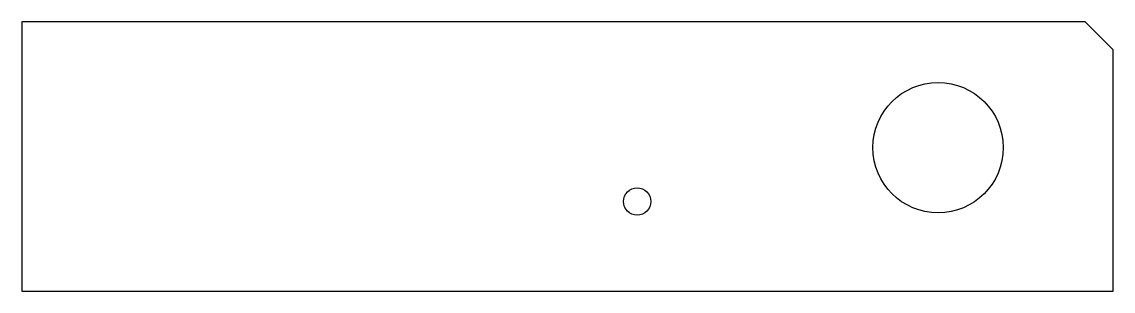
# Model space of a CAD drawing. Header units: millimetres. Extents: x 0 to 168, y 0 to 41.
import ezdxf

# ---------------------------------------------------------------- set-up
doc = ezdxf.new("R2010")
doc.units = ezdxf.units.MM
doc.layers.add('CUT', color=7, linetype='Continuous')

msp = doc.modelspace()

# ---------------------------------------------------------------- linework, layer by layer
at = {"layer": 'CUT'}
for p, q in [((0, 41.38), (0, 0)), ((163.45, 41.38), (0, 41.38)), ((167.73, 37.1), (163.45, 41.38)), ((167.73, 0), (167.73, 37.1)), ((0, 0), (167.73, 0))]:
    msp.add_line(p, q, dxfattribs=at)
for centre, radius in [((140.82, 22.05), 10.01), ((94.58, 13.78), 2.11)]:
    msp.add_circle(centre, radius, dxfattribs=at)

doc.saveas('drawing.dxf')
